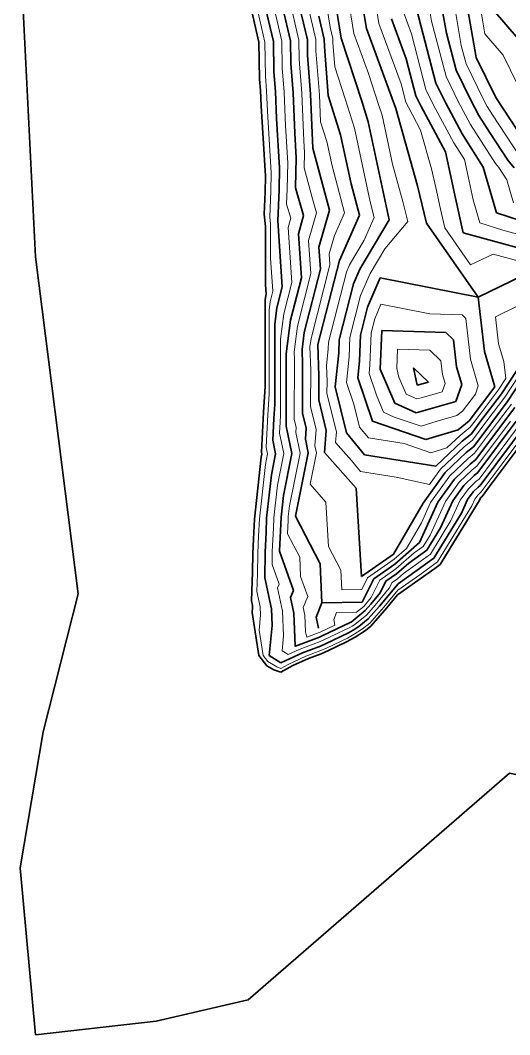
# Model space of a CAD drawing. Header units: millimetres. Extents: x -859836 to 307983, y -308065 to 649894.
# Drawn here: x -289064 to -223935, y -229210 to -94236 of the extents above; entities that cross this region are included whole.
import ezdxf

# ---------------------------------------------------------------- set-up
doc = ezdxf.new("R2010")
doc.units = ezdxf.units.MM
for name, color, linetype, lineweight in [('C-TOPO', 7, 'Continuous', 9), ('C-TOPO-MAJR', 7, 'Continuous', 35), ('C-TOPO-MINR', 7, 'Continuous', 9)]:
    doc.layers.add(name, color=color, linetype=linetype, lineweight=lineweight)

msp = doc.modelspace()

# ---------------------------------------------------------------- linework, layer by layer
at = {"layer": 'C-TOPO', "lineweight": 35}
for p, q in [((-288876, -88796), (-287023, -125711)), ((-257299, -97166), (-259330, -88438)), ((-257224, -102066), (-257299, -97166)), ((-257106, -103560), (-257224, -102066)), ((-257019, -105621), (-257106, -103560)), ((-256444, -114981), (-257019, -105621)), ((-256499, -117092), (-256444, -114981)), ((-256612, -120028), (-256499, -117092)), ((-256417, -121694), (-256612, -120028)), ((-256435, -129370), (-256417, -121694)), ((-287023, -125711), (-281354, -170555)), ((-256345, -130688), (-256435, -129370)), ((-256452, -131108), (-256345, -130688)), ((-256495, -131444), (-256452, -131108)), ((-256480, -137835), (-256495, -131444)), ((-256487, -142972), (-256480, -137835)), ((-256690, -146387), (-256487, -142972)), ((-256984, -151692), (-256690, -146387)), ((-221070, -148868), (-226663, -156321)), ((-257914, -160608), (-257011, -152384)), ((-257011, -152384), (-256926, -151963)), ((-256926, -151963), (-256984, -151692)), ((-226663, -156321), (-227621, -157602)), ((-227872, -157884), (-227995, -158154)), ((-227763, -157731), (-227872, -157884)), ((-227658, -157631), (-227763, -157731)), ((-227621, -157602), (-227658, -157631)), ((-227995, -158154), (-233196, -166665)), ((-258030, -163269), (-257914, -160608)), ((-258120, -165184), (-258030, -163269)), ((-258149, -167615), (-258120, -165184)), ((-233910, -167176), (-238846, -170698)), ((-233196, -166665), (-233910, -167176)), ((-258307, -171477), (-258149, -167615)), ((-281354, -170555), (-286030, -188896)), ((-238846, -170698), (-240277, -172420)), ((-258174, -172099), (-258307, -171477)), ((-258218, -173028), (-258159, -172426)), ((-258159, -172426), (-258174, -172099)), ((-240277, -172420), (-242426, -174846)), ((-257332, -178735), (-258218, -173028)), ((-243148, -175434), (-244511, -176305)), ((-242426, -174846), (-243148, -175434)), ((-244511, -176305), (-245647, -176922)), ((-248071, -178079), (-249007, -178511)), ((-245647, -176922), (-248071, -178079)), ((-256247, -180109), (-257332, -178735)), ((-250725, -179167), (-252778, -180103)), ((-249007, -178511), (-250725, -179167)), ((-255346, -180661), (-256247, -180109)), ((-254407, -180986), (-255346, -180661)), ((-252778, -180103), (-254407, -180986)), ((-286030, -188896), (-289064, -207000)), ((-258752, -224580), (-223942, -194403)), ((-223942, -194403), (-213318, -196707)), ((-289064, -207000), (-287025, -229210)), ((-270999, -227421), (-258752, -224580)), ((-287025, -229210), (-270999, -227421))]:
    msp.add_line(p, q, dxfattribs=at)
at = {"layer": 'C-TOPO-MAJR'}
for p, q in [((-258215, -84892), (-255380, -97070)), ((-248013, -86258), (-246352, -96622)), ((-255249, -87824), (-253123, -96958)), ((-244116, -88416), (-243009, -95324)), ((-252283, -90757), (-250866, -96846)), ((-236322, -92730), (-233747, -102587)), ((-232908, -92781), (-232366, -95956)), ((-229493, -92833), (-228410, -99182)), ((-226079, -92884), (-221176, -98599)), ((-249318, -93689), (-248609, -96734)), ((-239665, -94027), (-237703, -99361)), ((-243009, -95324), (-239084, -105991)), ((-255380, -97070), (-255319, -101112)), ((-253123, -96958), (-253077, -99989)), ((-250866, -96846), (-250835, -98867)), ((-248609, -96734), (-248594, -97744)), ((-246352, -96622), (-243581, -105117)), ((-232366, -95956), (-231078, -100884)), ((-248594, -97744), (-248078, -104242)), ((-250835, -98867), (-250423, -104065)), ((-237703, -99361), (-236415, -104289)), ((-228410, -99182), (-225801, -104497)), ((-255319, -101112), (-255112, -103711)), ((-253077, -99989), (-252768, -103888)), ((-231078, -100884), (-229122, -104871)), ((-255112, -103711), (-254962, -107294)), ((-252768, -103888), (-252543, -109262)), ((-233747, -102587), (-232443, -105244)), ((-250423, -104065), (-250123, -111230)), ((-248078, -104242), (-246443, -109484)), ((-243581, -105117), (-242764, -107738)), ((-236415, -104289), (-235763, -105618)), ((-232443, -105244), (-230261, -109332)), ((-229122, -104871), (-228031, -106915)), ((-225801, -104497), (-220955, -111887)), ((-239084, -105991), (-236227, -116271)), ((-235763, -105618), (-232491, -111750)), ((-254962, -107294), (-254559, -113862)), ((-242764, -107738), (-239962, -120793)), ((-228031, -106915), (-226626, -109132)), ((-252543, -109262), (-252341, -112546)), ((-226626, -109132), (-224204, -112828)), ((-246443, -109484), (-245042, -116012)), ((-230261, -109332), (-227452, -113768)), ((-250123, -111230), (-247930, -119522)), ((-232491, -111750), (-231236, -117492)), ((-252341, -112546), (-252443, -116474)), ((-224204, -112828), (-223351, -113865)), ((-254559, -113862), (-254635, -116808)), ((-227452, -113768), (-225675, -119852)), ((-245042, -116012), (-243946, -120158)), ((-254635, -116808), (-254793, -120905)), ((-252443, -116474), (-252444, -116523)), ((-252444, -116523), (-251362, -120213)), ((-236227, -116271), (-235020, -121216)), ((-231236, -117492), (-230150, -122504)), ((-247930, -119522), (-249332, -124426)), ((-225675, -119852), (-219529, -121850)), ((-254793, -120905), (-254194, -129695)), ((-251362, -120213), (-252063, -122665)), ((-243946, -120158), (-246601, -126187)), ((-239962, -120793), (-243883, -127346)), ((-228126, -131079), (-235020, -121216)), ((-252063, -122665), (-251663, -128525)), ((-230150, -122504), (-220849, -125023)), ((-249332, -124426), (-249132, -127356)), ((-246601, -126187), (-249458, -137387)), ((-249132, -127356), (-251274, -135756)), ((-243883, -127346), (-244723, -129292)), ((-228126, -131079), (-222169, -128197)), ((-251663, -128525), (-253091, -134125)), ((-244723, -129292), (-246627, -136758)), ((-241164, -128505), (-242845, -132397)), ((-228126, -131079), (-241164, -128505)), ((-254194, -129695), (-254908, -132495)), ((-227279, -138305), (-228126, -131079)), ((-254908, -132495), (-255197, -134729)), ((-242845, -132397), (-243797, -136130)), ((-255197, -134729), (-255189, -138203)), ((-253091, -134125), (-253670, -138594)), ((-251274, -135756), (-251567, -138018)), ((-243797, -136130), (-243923, -139568)), ((-240966, -135501), (-241155, -140658)), ((-232428, -135777), (-240966, -135501)), ((-231434, -136735), (-232428, -135777)), ((-249458, -137387), (-249335, -141541)), ((-246627, -136758), (-246690, -138478)), ((-231010, -140348), (-231434, -136735)), ((-255189, -138203), (-255199, -145370)), ((-253670, -138636), (-253683, -148192)), ((-253670, -138594), (-253670, -138636)), ((-251567, -138018), (-251506, -140082)), ((-246690, -138478), (-247163, -143000)), ((-225908, -143008), (-227279, -138305)), ((-251506, -140082), (-251515, -146498)), ((-243923, -139568), (-244159, -141829)), ((-230325, -142699), (-231010, -140348)), ((-249335, -141541), (-249339, -144749)), ((-241155, -140658), (-239227, -145190)), ((-236729, -140476), (-236243, -142791)), ((-234741, -142390), (-236729, -140476)), ((-225024, -143926), (-222997, -140818)), ((-247163, -143000), (-245669, -149122)), ((-244159, -141829), (-242211, -147589)), ((-236243, -142791), (-234741, -142390)), ((-231104, -144960), (-230325, -142699)), ((-229331, -147523), (-225908, -143008)), ((-224140, -144844), (-222620, -142512)), ((-227762, -147538), (-225024, -143926)), ((-255199, -145370), (-255309, -147226)), ((-249339, -144749), (-248345, -148822)), ((-239227, -145190), (-236376, -146460)), ((-236376, -146460), (-231104, -144960)), ((-226193, -147553), (-224140, -144844)), ((-224624, -147567), (-223255, -145761)), ((-251515, -146498), (-251021, -148522)), ((-255309, -147226), (-255469, -150110)), ((-253684, -148214), (-253686, -148248)), ((-253686, -148248), (-252910, -151855)), ((-253683, -148192), (-253684, -148214)), ((-242211, -147589), (-235079, -150002)), ((-230807, -148710), (-229331, -147523)), ((-229039, -149246), (-227762, -147538)), ((-228746, -150969), (-226193, -147553)), ((-228454, -152692), (-224624, -147567)), ((-228162, -154415), (-223055, -147582)), ((-227869, -156137), (-221486, -147597)), ((-251021, -148522), (-251132, -149971)), ((-248345, -148822), (-248569, -151738)), ((-245669, -149122), (-243279, -152033)), ((-235079, -150002), (-230807, -148710)), ((-230268, -150235), (-229039, -149246)), ((-255469, -150110), (-255081, -151913)), ((-251132, -149971), (-250739, -151796)), ((-233782, -153545), (-230268, -150235)), ((-229730, -151760), (-228746, -150969)), ((-255081, -151913), (-255651, -154718)), ((-252910, -151855), (-254052, -157463)), ((-250739, -151796), (-252452, -160209)), ((-248569, -151738), (-244347, -156477)), ((-243279, -152033), (-233782, -153545)), ((-232541, -154408), (-229730, -151760)), ((-231300, -155271), (-229192, -153285)), ((-229192, -153285), (-228454, -152692)), ((-255651, -154718), (-256285, -160489)), ((-235455, -158496), (-232541, -154408)), ((-230059, -156134), (-228654, -154810)), ((-228654, -154810), (-228162, -154415)), ((-244347, -156477), (-243664, -168250)), ((-233486, -158337), (-231300, -155271)), ((-231516, -158178), (-230059, -156134)), ((-228818, -156997), (-228115, -156335)), ((-228115, -156335), (-227869, -156137)), ((-254052, -157463), (-254369, -160349)), ((-229546, -158019), (-228818, -156997)), ((-239421, -165277), (-235455, -158496)), ((-235934, -163730), (-233486, -158337)), ((-233148, -161773), (-231516, -158178)), ((-230363, -159817), (-229546, -158019)), ((-256285, -160489), (-256366, -162356)), ((-254369, -160349), (-254409, -161283)), ((-252452, -160209), (-249142, -166536)), ((-234013, -165789), (-230363, -159817)), ((-254409, -161283), (-254577, -164846)), ((-234973, -164759), (-233148, -161773)), ((-256366, -162356), (-256492, -165029)), ((-239204, -166584), (-235934, -163730)), ((-256492, -165029), (-256532, -168421)), ((-254577, -164846), (-254577, -164886)), ((-254577, -164886), (-252726, -170090)), ((-243664, -168250), (-239421, -165277)), ((-238769, -169198), (-234013, -165789)), ((-237351, -166464), (-234973, -164759)), ((-249142, -166536), (-248919, -171760)), ((-242032, -168566), (-239204, -166584)), ((-238986, -167891), (-237351, -166464)), ((-256532, -168421), (-255647, -172564)), ((-243566, -171655), (-242032, -168566)), ((-240401, -168882), (-238986, -167891)), ((-241258, -172192), (-238769, -169198)), ((-241167, -170426), (-240401, -168882)), ((-252726, -170090), (-253117, -171040)), ((-253117, -171040), (-252674, -173111)), ((-242412, -171923), (-241167, -170426)), ((-255647, -172564), (-255551, -174750)), ((-248919, -171760), (-249702, -173659)), ((-248919, -171760), (-243566, -171655)), ((-243166, -172774), (-242412, -171923)), ((-242766, -173894), (-241258, -172192)), ((-252674, -173111), (-252482, -177483)), ((-249364, -175113), (-249702, -173659)), ((-245047, -174308), (-243166, -172774)), ((-244020, -174917), (-242766, -173894)), ((-255551, -174750), (-255943, -178760)), ((-248910, -176154), (-245063, -174318)), ((-245379, -175726), (-244761, -175390)), ((-245063, -174318), (-245056, -174314)), ((-245056, -174314), (-245047, -174308)), ((-244761, -175390), (-244020, -174917)), ((-252434, -177526), (-249239, -176306)), ((-249239, -176306), (-248910, -176154)), ((-248457, -177194), (-245379, -175726)), ((-252482, -177483), (-252487, -177530)), ((-252487, -177530), (-252468, -177542)), ((-252468, -177542), (-252434, -177526)), ((-251510, -178413), (-249113, -177498)), ((-249113, -177498), (-248457, -177194)), ((-255943, -178760), (-254375, -179719)), ((-254375, -179719), (-251510, -178413))]:
    msp.add_line(p, q, dxfattribs=at)
at = {"layer": 'C-TOPO-MINR'}
for p, q in [((-256732, -86358), (-254252, -97014)), ((-249288, -86088), (-247835, -95155)), ((-258871, -86978), (-256509, -97126)), ((-246064, -87337), (-244680, -95973)), ((-253766, -89291), (-251995, -96902)), ((-242167, -89494), (-241337, -94676)), ((-250801, -92223), (-249737, -96790)), ((-234615, -92756), (-234344, -94343)), ((-231200, -92807), (-230388, -97569)), ((-227786, -92858), (-227244, -96033)), ((-237994, -93379), (-237012, -96045)), ((-234344, -94343), (-232413, -101735)), ((-247835, -95155), (-247480, -96678)), ((-241337, -94676), (-238393, -102676)), ((-256509, -97126), (-256440, -101673)), ((-254252, -97014), (-254198, -100551)), ((-251995, -96902), (-251956, -99428)), ((-249737, -96790), (-249714, -98305)), ((-247480, -96678), (-247473, -97183)), ((-244680, -95973), (-242718, -101307)), ((-237012, -96045), (-235081, -103438)), ((-227244, -96033), (-224793, -98890)), ((-249714, -98305), (-249250, -104153)), ((-247473, -97183), (-247215, -100432)), ((-230388, -97569), (-229744, -100033)), ((-251956, -99428), (-251595, -103976)), ((-224793, -98890), (-222837, -102877)), ((-254198, -100551), (-253940, -103799)), ((-247215, -100432), (-245829, -104679)), ((-229744, -100033), (-227462, -104684)), ((-256440, -101673), (-256285, -103622)), ((-242718, -101307), (-241332, -105554)), ((-232413, -101735), (-230782, -105058)), ((-256285, -103622), (-256172, -106309)), ((-253940, -103799), (-253753, -108278)), ((-238393, -102676), (-237750, -105140)), ((-235081, -103438), (-234103, -105431)), ((-251595, -103976), (-251333, -110246)), ((-249250, -104153), (-249100, -107736)), ((-245829, -104679), (-244603, -108611)), ((-237750, -105140), (-237424, -105805)), ((-230782, -105058), (-229146, -108124)), ((-227462, -104684), (-226916, -105706)), ((-256172, -106309), (-255668, -114520)), ((-241332, -105554), (-240924, -106865)), ((-237424, -105805), (-235788, -108871)), ((-234103, -105431), (-231376, -110541)), ((-226916, -105706), (-226214, -106815)), ((-249100, -107736), (-248283, -110357)), ((-240924, -106865), (-239523, -113392)), ((-226214, -106815), (-222579, -112357)), ((-253753, -108278), (-253450, -113204)), ((-244603, -108611), (-242502, -118402)), ((-235788, -108871), (-234359, -114011)), ((-229146, -108124), (-227039, -111450)), ((-251333, -110246), (-251232, -111888)), ((-248283, -110357), (-247582, -113621)), ((-231376, -110541), (-229972, -112759)), ((-251232, -111888), (-251283, -113882)), ((-227039, -111450), (-225828, -113298)), ((-253450, -113204), (-253539, -116641)), ((-229972, -112759), (-229344, -115630)), ((-225828, -113298), (-225402, -113816)), ((-255668, -114520), (-255732, -116975)), ((-251283, -113882), (-250200, -117978)), ((-247582, -113621), (-245938, -119840)), ((-239523, -113392), (-238094, -118532)), ((-234359, -114011), (-233756, -116483)), ((-225402, -113816), (-224326, -115483)), ((-229344, -115630), (-228801, -118136)), ((-224326, -115483), (-223438, -118525)), ((-255732, -116975), (-255863, -120389)), ((-253539, -116641), (-253619, -118714)), ((-233756, -116483), (-233128, -119354)), ((-253619, -118714), (-253077, -120559)), ((-250200, -117978), (-249646, -119868)), ((-242502, -118402), (-241954, -120475)), ((-238094, -118532), (-237491, -121004)), ((-228801, -118136), (-227912, -121178)), ((-249646, -119868), (-250697, -123546)), ((-245938, -119840), (-247266, -122855)), ((-233128, -119354), (-232585, -121860)), ((-255863, -120389), (-255748, -121369)), ((-255748, -121369), (-255759, -125884)), ((-253077, -120559), (-253428, -121785)), ((-241954, -120475), (-243282, -123490)), ((-237491, -121004), (-240563, -124649)), ((-227912, -121178), (-224839, -122177)), ((-253428, -121785), (-252928, -129110)), ((-232585, -121860), (-229138, -126792)), ((-224839, -122177), (-220189, -123437)), ((-250697, -123546), (-250398, -127941)), ((-247266, -122855), (-247967, -125307)), ((-243282, -123490), (-245242, -126767)), ((-247967, -125307), (-247867, -126772)), ((-240563, -124649), (-242523, -127925)), ((-229138, -126792), (-226159, -125351)), ((-226159, -125351), (-221509, -126610)), ((-255759, -125884), (-255459, -130279)), ((-247867, -126772), (-250366, -136572)), ((-245242, -126767), (-245662, -127740)), ((-250398, -127941), (-252183, -134941)), ((-245662, -127740), (-248043, -137073)), ((-242523, -127925), (-243784, -130844)), ((-252928, -129110), (-253999, -133310)), ((-255459, -130279), (-255816, -131679)), ((-243784, -130844), (-245212, -136444)), ((-255816, -131679), (-255961, -132796)), ((-241065, -132003), (-241905, -133949)), ((-234546, -133290), (-241065, -132003)), ((-225837, -133671), (-222859, -132230)), ((-255961, -132796), (-255949, -137987)), ((-253999, -133310), (-254433, -136662)), ((-230277, -133428), (-234546, -133290)), ((-229780, -133907), (-230277, -133428)), ((-252183, -134941), (-252622, -138333)), ((-241905, -133949), (-242381, -135816)), ((-229145, -139326), (-229780, -133907)), ((-225414, -137283), (-225837, -133671)), ((-242381, -135816), (-242539, -140113)), ((-254433, -136662), (-254429, -138419)), ((-250366, -136572), (-250513, -137702)), ((-248043, -137073), (-248074, -137932)), ((-245212, -136444), (-245307, -139023)), ((-224728, -139635), (-225414, -137283)), ((-255949, -137987), (-255957, -143959)), ((-254429, -138419), (-254441, -146781)), ((-252622, -138333), (-252592, -139353)), ((-250513, -137702), (-250420, -140811)), ((-248074, -137932), (-248310, -140193)), ((-238848, -137988), (-238942, -140567)), ((-234578, -138127), (-238848, -137988)), ((-233087, -139563), (-234578, -138127)), ((-252592, -139353), (-252603, -147372)), ((-248310, -140193), (-248249, -142270)), ((-245307, -139023), (-245661, -142414)), ((-242539, -140113), (-242657, -141244)), ((-232876, -141369), (-233087, -139563)), ((-228117, -142854), (-229145, -139326)), ((-224453, -141913), (-224728, -139635)), ((-250420, -140811), (-250427, -145623)), ((-242657, -141244), (-241683, -144123)), ((-238942, -140567), (-238699, -141724)), ((-232533, -142545), (-232876, -141369)), ((-224582, -144385), (-222809, -141665)), ((-248249, -142270), (-248251, -143874)), ((-245661, -142414), (-244687, -145294)), ((-238699, -141724), (-237735, -143990)), ((-232922, -143675), (-232533, -142545)), ((-228506, -143984), (-228117, -142854)), ((-225466, -143467), (-224453, -141913)), ((-255957, -143959), (-256122, -146732)), ((-248251, -143874), (-247007, -148972)), ((-241683, -144123), (-240719, -146389)), ((-237735, -143990), (-236309, -144625)), ((-235559, -144425), (-232922, -143675)), ((-230217, -146241), (-228506, -143984)), ((-228546, -147531), (-225466, -143467)), ((-226978, -147545), (-224582, -144385)), ((-250427, -145623), (-249683, -148672)), ((-244687, -145294), (-243940, -148356)), ((-236309, -144625), (-235559, -144425)), ((-225409, -147560), (-223697, -145303)), ((-256122, -146732), (-256360, -151041)), ((-254441, -146781), (-254497, -147720)), ((-240719, -146389), (-239294, -147024)), ((-239294, -147024), (-235727, -148231)), ((-233591, -147585), (-230955, -146835)), ((-230955, -146835), (-230217, -146241)), ((-254497, -147720), (-254577, -149179)), ((-252603, -147372), (-252359, -148372)), ((-252359, -148372), (-252414, -149088)), ((-243940, -148356), (-242745, -149811)), ((-235727, -148231), (-233591, -147585)), ((-230538, -149473), (-229185, -148385)), ((-229185, -148385), (-228546, -147531)), ((-228892, -150107), (-226978, -147545)), ((-228600, -151830), (-225409, -147560)), ((-228308, -153553), (-223840, -147575)), ((-228015, -155276), (-222271, -147589)), ((-224532, -152728), (-221241, -148345)), ((-254577, -149179), (-253995, -151884)), ((-252414, -149088), (-251825, -151825)), ((-249683, -148672), (-249850, -150854)), ((-247007, -148972), (-247119, -150430)), ((-242745, -149811), (-237996, -150567)), ((-232294, -151127), (-230538, -149473)), ((-256360, -151041), (-256166, -151942)), ((-249850, -150854), (-249654, -151767)), ((-247119, -150430), (-245008, -152800)), ((-237996, -150567), (-234430, -151773)), ((-234430, -151773), (-232294, -151127)), ((-233161, -153976), (-229999, -150998)), ((-229999, -150998), (-228892, -150107)), ((-256166, -151942), (-256451, -153345)), ((-253995, -151884), (-254852, -156090)), ((-251825, -151825), (-253252, -158836)), ((-249654, -151767), (-250510, -155974)), ((-229461, -152523), (-228600, -151830)), ((-256451, -153345), (-257244, -160559)), ((-245008, -152800), (-243813, -154255)), ((-231920, -154839), (-229461, -152523)), ((-228923, -154048), (-228308, -153553)), ((-227723, -156999), (-224532, -152728)), ((-243813, -154255), (-239065, -155011)), ((-239065, -155011), (-234618, -156020)), ((-234618, -156020), (-233161, -153976)), ((-234470, -158417), (-231920, -154839)), ((-230679, -155702), (-228923, -154048)), ((-254852, -156090), (-255327, -160419)), ((-250510, -155974), (-248400, -158343)), ((-232501, -158258), (-230679, -155702)), ((-230531, -158099), (-229438, -156565)), ((-229438, -156565), (-228384, -155573)), ((-228384, -155573), (-228015, -155276)), ((-228562, -157940), (-228197, -157429)), ((-228197, -157429), (-227846, -157098)), ((-227846, -157098), (-227723, -156999)), ((-253252, -158836), (-253410, -160279)), ((-248400, -158343), (-248058, -164229)), ((-235694, -161113), (-234470, -158417)), ((-234541, -162751), (-232501, -158258)), ((-233532, -166304), (-228970, -158838)), ((-231755, -160795), (-230531, -158099)), ((-228970, -158838), (-228562, -157940)), ((-257244, -160559), (-257345, -162893)), ((-255327, -160419), (-255388, -161820)), ((-253410, -160279), (-253430, -160746)), ((-255388, -161820), (-255534, -164937)), ((-253430, -160746), (-253515, -162555)), ((-237677, -164503), (-235694, -161113)), ((-234493, -165274), (-231755, -160795)), ((-257345, -162893), (-257449, -165120)), ((-253515, -162555), (-251880, -165680)), ((-235453, -164244), (-234541, -162751)), ((-248058, -164229), (-246403, -167393)), ((-239312, -165930), (-237677, -164503)), ((-236643, -165097), (-235453, -164244)), ((-257449, -165120), (-257483, -167947)), ((-255534, -164937), (-255555, -166654)), ((-251880, -165680), (-251770, -168260)), ((-242848, -168408), (-239312, -165930)), ((-239095, -167237), (-236643, -165097)), ((-238060, -167831), (-234493, -165274)), ((-255555, -166654), (-254629, -169256)), ((-241216, -168724), (-239095, -167237)), ((-235911, -168008), (-233532, -166304)), ((-257483, -167947), (-257576, -170219)), ((-251770, -168260), (-250822, -170925)), ((-246403, -167393), (-246291, -170005)), ((-243615, -169952), (-242848, -168408)), ((-239585, -169040), (-238878, -168544)), ((-238878, -168544), (-238060, -167831)), ((-238814, -170081), (-235911, -168008)), ((-254629, -169256), (-254825, -169731)), ((-254825, -169731), (-254161, -172837)), ((-246291, -170005), (-243615, -169952)), ((-242366, -171040), (-241216, -168724)), ((-241835, -172058), (-239968, -169812)), ((-239968, -169812), (-239585, -169040)), ((-257576, -170219), (-257133, -172290)), ((-250822, -170925), (-251409, -172349)), ((-242989, -171789), (-242366, -171040)), ((-240681, -172326), (-238814, -170081)), ((-257133, -172290), (-257085, -173383)), ((-251409, -172349), (-251188, -173385)), ((-244321, -172994), (-243366, -172214)), ((-243366, -172214), (-242989, -171789)), ((-242966, -173334), (-241835, -172058)), ((-242566, -174454), (-240681, -172326)), ((-257085, -173383), (-257281, -175388)), ((-254161, -172837), (-254017, -176116)), ((-251188, -173385), (-251090, -175611)), ((-247352, -173984), (-246965, -173046)), ((-247185, -174702), (-247352, -173984)), ((-246965, -173046), (-244321, -172994)), ((-244534, -174613), (-242966, -173334)), ((-257281, -175388), (-256760, -178745)), ((-249137, -175634), (-247185, -174702)), ((-248684, -176674), (-245221, -175022)), ((-245221, -175022), (-244908, -174852)), ((-244908, -174852), (-244534, -174613)), ((-244614, -175929), (-243507, -175221)), ((-243507, -175221), (-242566, -174454)), ((-254017, -176116), (-254215, -178145)), ((-251090, -175611), (-250924, -176329)), ((-250924, -176329), (-249301, -175710)), ((-249301, -175710), (-249137, -175634)), ((-249176, -176902), (-248684, -176674)), ((-248230, -177715), (-245537, -176429)), ((-245537, -176429), (-244614, -175929)), ((-254215, -178145), (-253422, -178630)), ((-253422, -178630), (-251972, -177970)), ((-251972, -177970), (-249176, -176902)), ((-251048, -178857), (-249051, -178094)), ((-249051, -178094), (-248230, -177715)), ((-256760, -178745), (-256122, -179554)), ((-253435, -179945), (-251048, -178857)), ((-256122, -179554), (-254946, -180273)), ((-254946, -180273), (-254394, -180464)), ((-254394, -180464), (-253435, -179945))]:
    msp.add_line(p, q, dxfattribs=at)

doc.saveas('drawing.dxf')
